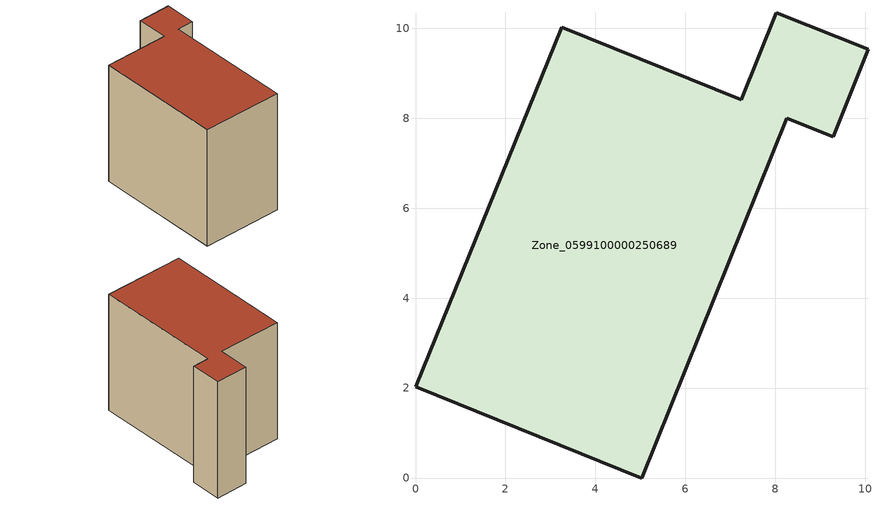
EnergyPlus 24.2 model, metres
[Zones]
Zone_0599100000250689
 floor ground (C_G): 0,2.03 3.25,10.02 7.24,8.41 8.02,10.34 10.06,9.53 9.29,7.59 8.26,8 5.03,0 z0
 wall outside (C_F): 3.25,10.02 0,2.03 5.03,0 8.26,8 9.29,7.59 10.06,9.53 8.02,10.34 7.24,8.41 3.25,10.02 z0:8.28
 roof outside (C_R): 8.02,10.34 7.24,8.41 3.25,10.02 0,2.03 5.03,0 8.26,8 9.29,7.59 10.06,9.53 z8.28
[BUILDING]
Pand.0599100000250689: North Axis=0; Terrain=City; Loads Convergence Tolerance Value=0.04; Temperature Convergence Tolerance Value=0.4; Solar Distribution=FullExterior; Maximum Number of Warmup Days=25; Minimum Number of Warmup Days=1
[Site:Location]
Rotterdam.The.Hague.AP_ZH_NLD Design_Conditions: Latitude=51.96; Longitude=4.45; Time Zone=1; Elevation=-4.5
[SITE:GROUNDTEMPERATURE:BUILDINGSURFACE]
18, 18, 18, 18, 18, 18, 18, 18, 18, 18, 18, 18
[MATERIAL] Thermal Absorptance=0.9; Solar Absorptance=0.7; Visible Absorptance=0.7
Name | Roughness | Thickness | Conductivity | Density | Specific Heat
G.TI.1975-1991 | MediumSmooth | 0.15 | 0.288461 | 540 | 1210
F.TI.1975-1991 | Rough | 0.3 | 0.230769 | 1920 | 840
R.TI.1975-1991 | MediumRough | 0.2 | 0.153846 | 1500 | 1000
[CONSTRUCTION]
C_G: G.TI.1975-1991
C_F: F.TI.1975-1991
C_R: R.TI.1975-1991
[ZONE]
Zone_0599100000250689: Type=1; Multiplier=1; Ceiling Height=Autocalculate; Volume=Autocalculate; Floor Area=autocalculate; Part of Total Floor Area=Yes
[ZONEINFILTRATION:DESIGNFLOWRATE]
Infil_Zone_0599100000250689: Zone or ZoneList or Space or SpaceList=Zone_0599100000250689; Schedule=AlwaysOn; Design Flow Rate Calculation Method=Flow/Area; Flow Rate per Floor Area=0.003; Constant Term Coefficient=1; Temperature Term Coefficient=0; Velocity Term Coefficient=0; Velocity Squared Term Coefficient=0
[HVACTEMPLATE:ZONE:IDEALLOADSAIRSYSTEM]
Zone_0599100000250689: Maximum Heating Supply Air Temperature=50; Minimum Cooling Supply Air Temperature=13; Maximum Heating Supply Air Humidity Ratio=0.0156; Minimum Cooling Supply Air Humidity Ratio=0.0077; Heating Limit=NoLimit; Cooling Limit=NoLimit; Dehumidification Control Type=ConstantSensibleHeatRatio; Cooling Sensible Heat Ratio=0.7; Dehumidification Setpoint=60; Humidification Control Type=None; Humidification Setpoint=30; Outdoor Air Method=None; Outdoor Air Flow Rate per Person=0.00944; Outdoor Air Flow Rate per Zone Floor Area=0; Outdoor Air Flow Rate per Zone=0; Demand Controlled Ventilation Type=None; Outdoor Air Economizer Type=NoEconomizer; Heat Recovery Type=None; Sensible Heat Recovery Effectiveness=0.7; Latent Heat Recovery Effectiveness=0.65
[ZONECONTROL:THERMOSTAT]
ThermostatControl_Zone_0599100000250689: Zone or ZoneList=Zone_0599100000250689; Control Type Schedule=DualSetpointControlType; Control 1=Thermostat_Zone_0599100000250689; Temperature Difference Between Cutout And Setpoint=0
[THERMOSTATSETPOINT:DUALSETPOINT]
Thermostat_Zone_0599100000250689: Heating Setpoint Temperature Schedule=HeatingSetpoint_Zone_0599100000250689; Cooling Setpoint Temperature Schedule=CoolingSetpoint_Zone_0599100000250689
[SCHEDULE:COMPACT]
HeatingSetpoint_Zone_0599100000250689: Through: 12/31, For: AllDays, Until: 24:00, 21
CoolingSetpoint_Zone_0599100000250689: Through: 12/31, For: AllDays, Until: 24:00, 24
DualSetpointControlType: Through: 12/31, For: AllDays, Until: 24:00, 4
AlwaysOn: Through: 12/31, For: AllDays, Until: 24:00, 1
